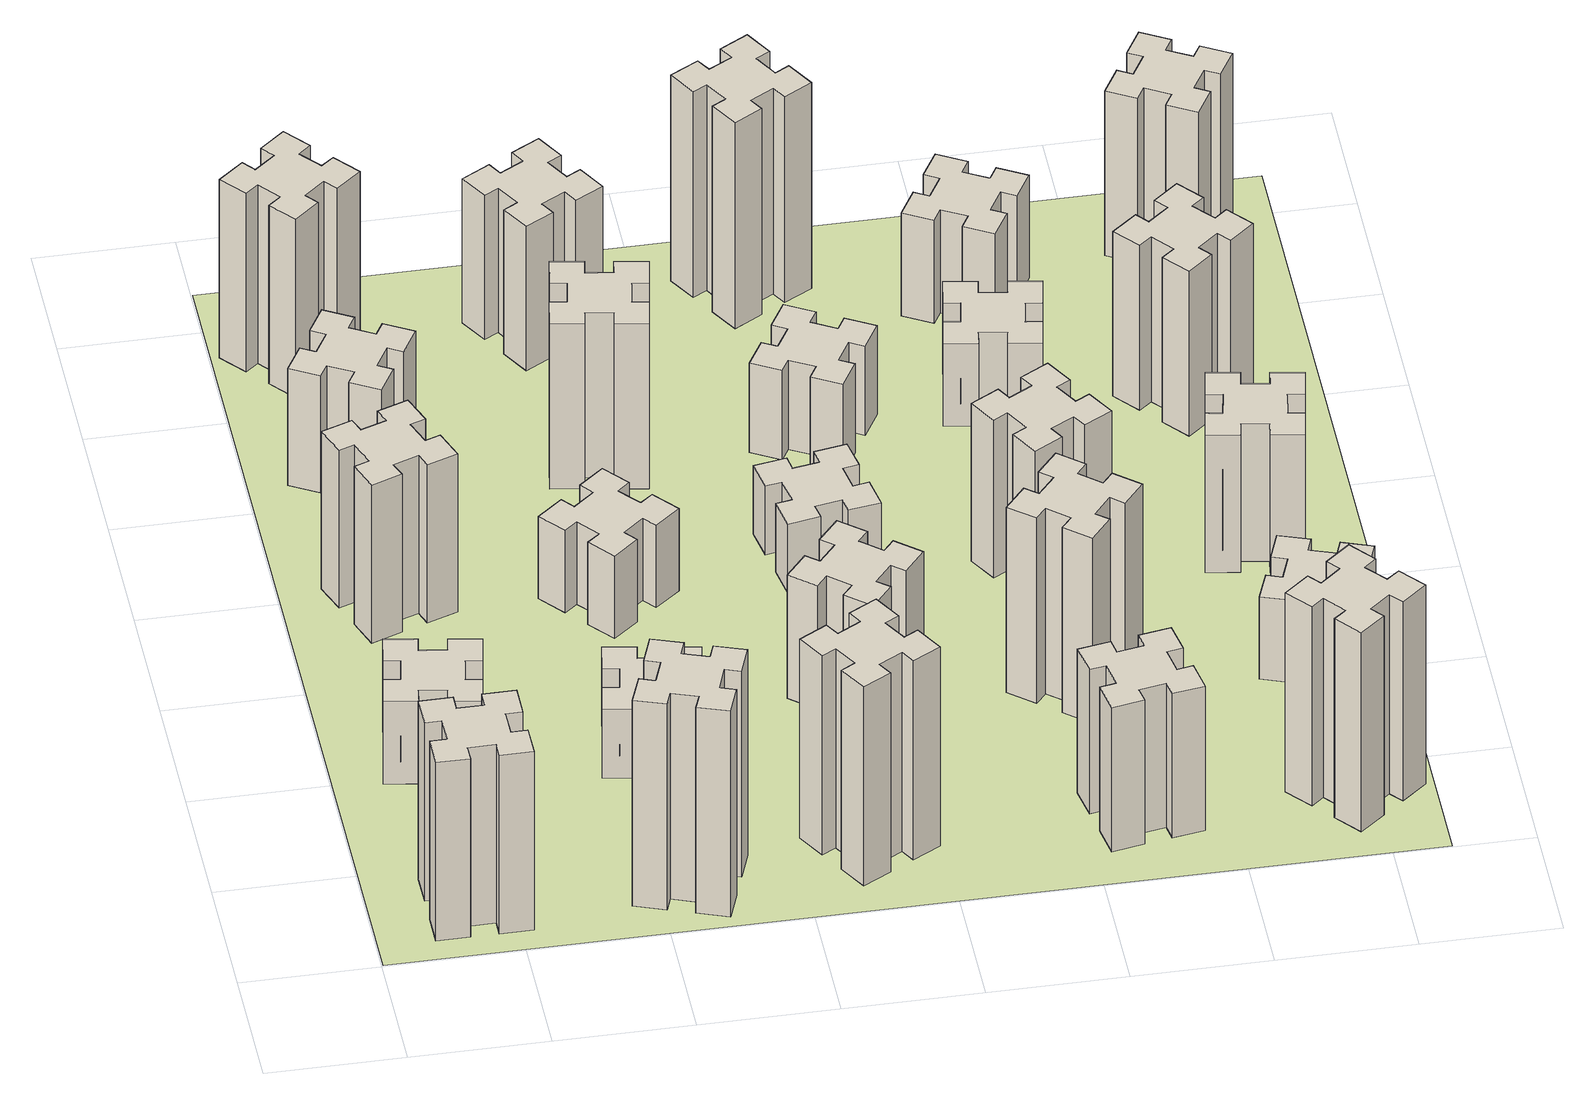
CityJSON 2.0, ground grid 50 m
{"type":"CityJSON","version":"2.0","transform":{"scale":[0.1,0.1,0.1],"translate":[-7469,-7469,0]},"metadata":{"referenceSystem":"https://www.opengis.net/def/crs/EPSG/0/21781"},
"CityObjects":{
"building1":{"type":"Building","attributes":{"class":"1000","function":"1000","usage":"1000","yearOfConstruction":2016,"roofType":"1000","measuredHeight":78,"storeysAboveGround":30,"storeysBelowGround":0},"geometry":[{"type":"Solid","lod":"1","boundaries":[[[[0,1,2,3,4,5,6,7,8,9,10,11,12,13,14,15,16,17,18,19]],[[17,16,20,21]],[[16,15,22,20]],[[15,14,23,22]],[[14,13,24,23]],[[13,12,25,24]],[[12,11,26,25]],[[11,10,27,26]],[[10,9,28,27]],[[9,8,29,28]],[[8,7,30,29]],[[7,6,31,30]],[[6,5,32,31]],[[5,4,33,32]],[[4,3,34,33]],[[3,2,35,34]],[[2,1,36,35]],[[1,0,37,36]],[[0,19,38,37]],[[19,18,39,38]],[[18,17,21,39]],[[24,25,26,27,28,29,30,31,32,33,34,35,36,37,38,39,21,20,22,23]]]]}]},
"building2":{"type":"Building","attributes":{"class":"1000","function":"1000","usage":"1000","yearOfConstruction":2016,"roofType":"1000","measuredHeight":36,"storeysAboveGround":30,"storeysBelowGround":0},"geometry":[{"type":"Solid","lod":"1","boundaries":[[[[40,41,42,43,44,45,46,47,48,49,50,51,52,53,54,55,56,57,58,59]],[[57,56,60,61]],[[56,55,62,60]],[[55,54,63,62]],[[54,53,64,63]],[[53,52,65,64]],[[52,51,66,65]],[[51,50,67,66]],[[50,49,68,67]],[[49,48,69,68]],[[48,47,70,69]],[[47,46,71,70]],[[46,45,72,71]],[[45,44,73,72]],[[44,43,74,73]],[[43,42,75,74]],[[42,41,76,75]],[[41,40,77,76]],[[40,59,78,77]],[[59,58,79,78]],[[58,57,61,79]],[[64,65,66,67,68,69,70,71,72,73,74,75,76,77,78,79,61,60,62,63]]]]}]},
"building3":{"type":"Building","attributes":{"class":"1000","function":"1000","usage":"1000","yearOfConstruction":2016,"roofType":"1000","measuredHeight":69,"storeysAboveGround":30,"storeysBelowGround":0},"geometry":[{"type":"Solid","lod":"1","boundaries":[[[[80,81,82,83,84,85,86,87,88,89,90,91,92,93,94,95,96,97,98,99]],[[97,96,100,101]],[[96,95,102,100]],[[95,94,103,102]],[[94,93,104,103]],[[93,92,105,104]],[[92,91,106,105]],[[91,90,107,106]],[[90,89,108,107]],[[89,88,109,108]],[[88,87,110,109]],[[87,86,111,110]],[[86,85,112,111]],[[85,84,113,112]],[[84,83,114,113]],[[83,82,115,114]],[[82,81,116,115]],[[81,80,117,116]],[[80,99,118,117]],[[99,98,119,118]],[[98,97,101,119]],[[104,105,106,107,108,109,110,111,112,113,114,115,116,117,118,119,101,100,102,103]]]]}]},
"building4":{"type":"Building","attributes":{"class":"1000","function":"1000","usage":"1000","yearOfConstruction":2016,"roofType":"1000","measuredHeight":51,"storeysAboveGround":30,"storeysBelowGround":0},"geometry":[{"type":"Solid","lod":"1","boundaries":[[[[120,121,122,123,124,125,126,127,128,129,130,131,132,133,134,135,136,137,138,139]],[[137,136,140,141]],[[136,135,142,140]],[[135,134,143,142]],[[134,133,144,143]],[[133,132,145,144]],[[132,131,146,145]],[[131,130,147,146]],[[130,129,148,147]],[[129,128,149,148]],[[128,127,150,149]],[[127,126,151,150]],[[126,125,152,151]],[[125,124,153,152]],[[124,123,154,153]],[[123,122,155,154]],[[122,121,156,155]],[[121,120,157,156]],[[120,139,158,157]],[[139,138,159,158]],[[138,137,141,159]],[[144,145,146,147,148,149,150,151,152,153,154,155,156,157,158,159,141,140,142,143]]]]}]},
"building5":{"type":"Building","attributes":{"class":"1000","function":"1000","usage":"1000","yearOfConstruction":2016,"roofType":"1000","measuredHeight":90,"storeysAboveGround":30,"storeysBelowGround":0},"geometry":[{"type":"Solid","lod":"1","boundaries":[[[[160,161,162,163,164,165,166,167,168,169,170,171,172,173,174,175,176,177,178,179]],[[177,176,180,181]],[[176,175,182,180]],[[175,174,183,182]],[[174,173,184,183]],[[173,172,185,184]],[[172,171,186,185]],[[171,170,187,186]],[[170,169,188,187]],[[169,168,189,188]],[[168,167,190,189]],[[167,166,191,190]],[[166,165,192,191]],[[165,164,193,192]],[[164,163,194,193]],[[163,162,195,194]],[[162,161,196,195]],[[161,160,197,196]],[[160,179,198,197]],[[179,178,199,198]],[[178,177,181,199]],[[184,185,186,187,188,189,190,191,192,193,194,195,196,197,198,199,181,180,182,183]]]]}]},
"building6":{"type":"Building","attributes":{"class":"1000","function":"1000","usage":"1000","yearOfConstruction":2016,"roofType":"1000","measuredHeight":78,"storeysAboveGround":30,"storeysBelowGround":0},"geometry":[{"type":"Solid","lod":"1","boundaries":[[[[200,201,202,203,204,205,206,207,208,209,210,211,212,213,214,215,216,217,218,219]],[[217,216,220,221]],[[216,215,222,220]],[[215,214,223,222]],[[214,213,224,223]],[[213,212,225,224]],[[212,211,226,225]],[[211,210,227,226]],[[210,209,228,227]],[[209,208,229,228]],[[208,207,230,229]],[[207,206,231,230]],[[206,205,232,231]],[[205,204,233,232]],[[204,203,234,233]],[[203,202,235,234]],[[202,201,236,235]],[[201,200,237,236]],[[200,219,238,237]],[[219,218,239,238]],[[218,217,221,239]],[[224,225,226,227,228,229,230,231,232,233,234,235,236,237,238,239,221,220,222,223]]]]}]},
"building7":{"type":"Building","attributes":{"class":"1000","function":"1000","usage":"1000","yearOfConstruction":2016,"roofType":"1000","measuredHeight":30,"storeysAboveGround":30,"storeysBelowGround":0},"geometry":[{"type":"Solid","lod":"1","boundaries":[[[[240,241,242,243,244,245,246,247,248,249,250,251,252,253,254,255,256,257,258,259]],[[257,256,260,261]],[[256,255,262,260]],[[255,254,263,262]],[[254,253,264,263]],[[253,252,265,264]],[[252,251,266,265]],[[251,250,267,266]],[[250,249,268,267]],[[249,248,269,268]],[[248,247,270,269]],[[247,246,271,270]],[[246,245,272,271]],[[245,244,273,272]],[[244,243,274,273]],[[243,242,275,274]],[[242,241,276,275]],[[241,240,277,276]],[[240,259,278,277]],[[259,258,279,278]],[[258,257,261,279]],[[264,265,266,267,268,269,270,271,272,273,274,275,276,277,278,279,261,260,262,263]]]]}]},
"building8":{"type":"Building","attributes":{"class":"1000","function":"1000","usage":"1000","yearOfConstruction":2016,"roofType":"1000","measuredHeight":36,"storeysAboveGround":30,"storeysBelowGround":0},"geometry":[{"type":"Solid","lod":"1","boundaries":[[[[280,281,282,283,284,285,286,287,288,289,290,291,292,293,294,295,296,297,298,299]],[[297,296,300,301]],[[296,295,302,300]],[[295,294,303,302]],[[294,293,304,303]],[[293,292,305,304]],[[292,291,306,305]],[[291,290,307,306]],[[290,289,308,307]],[[289,288,309,308]],[[288,287,310,309]],[[287,286,311,310]],[[286,285,312,311]],[[285,284,313,312]],[[284,283,314,313]],[[283,282,315,314]],[[282,281,316,315]],[[281,280,317,316]],[[280,299,318,317]],[[299,298,319,318]],[[298,297,301,319]],[[304,305,306,307,308,309,310,311,312,313,314,315,316,317,318,319,301,300,302,303]]]]}]},
"building9":{"type":"Building","attributes":{"class":"1000","function":"1000","usage":"1000","yearOfConstruction":2016,"roofType":"1000","measuredHeight":87,"storeysAboveGround":30,"storeysBelowGround":0},"geometry":[{"type":"Solid","lod":"1","boundaries":[[[[320,321,322,323,324,325,326,327,328,329,330,331,332,333,334,335,336,337,338,339]],[[337,336,340,341]],[[336,335,342,340]],[[335,334,343,342]],[[334,333,344,343]],[[333,332,345,344]],[[332,331,346,345]],[[331,330,347,346]],[[330,329,348,347]],[[329,328,349,348]],[[328,327,350,349]],[[327,326,351,350]],[[326,325,352,351]],[[325,324,353,352]],[[324,323,354,353]],[[323,322,355,354]],[[322,321,356,355]],[[321,320,357,356]],[[320,339,358,357]],[[339,338,359,358]],[[338,337,341,359]],[[344,345,346,347,348,349,350,351,352,353,354,355,356,357,358,359,341,340,342,343]]]]}]},
"building10":{"type":"Building","attributes":{"class":"1000","function":"1000","usage":"1000","yearOfConstruction":2016,"roofType":"1000","measuredHeight":72,"storeysAboveGround":30,"storeysBelowGround":0},"geometry":[{"type":"Solid","lod":"1","boundaries":[[[[360,361,362,363,364,365,366,367,368,369,370,371,372,373,374,375,376,377,378,379]],[[377,376,380,381]],[[376,375,382,380]],[[375,374,383,382]],[[374,373,384,383]],[[373,372,385,384]],[[372,371,386,385]],[[371,370,387,386]],[[370,369,388,387]],[[369,368,389,388]],[[368,367,390,389]],[[367,366,391,390]],[[366,365,392,391]],[[365,364,393,392]],[[364,363,394,393]],[[363,362,395,394]],[[362,361,396,395]],[[361,360,397,396]],[[360,379,398,397]],[[379,378,399,398]],[[378,377,381,399]],[[384,385,386,387,388,389,390,391,392,393,394,395,396,397,398,399,381,380,382,383]]]]}]},
"building11":{"type":"Building","attributes":{"class":"1000","function":"1000","usage":"1000","yearOfConstruction":2016,"roofType":"1000","measuredHeight":63,"storeysAboveGround":30,"storeysBelowGround":0},"geometry":[{"type":"Solid","lod":"1","boundaries":[[[[400,401,402,403,404,405,406,407,408,409,410,411,412,413,414,415,416,417,418,419]],[[417,416,420,421]],[[416,415,422,420]],[[415,414,423,422]],[[414,413,424,423]],[[413,412,425,424]],[[412,411,426,425]],[[411,410,427,426]],[[410,409,428,427]],[[409,408,429,428]],[[408,407,430,429]],[[407,406,431,430]],[[406,405,432,431]],[[405,404,433,432]],[[404,403,434,433]],[[403,402,435,434]],[[402,401,436,435]],[[401,400,437,436]],[[400,419,438,437]],[[419,418,439,438]],[[418,417,421,439]],[[424,425,426,427,428,429,430,431,432,433,434,435,436,437,438,439,421,420,422,423]]]]}]},
"building12":{"type":"Building","attributes":{"class":"1000","function":"1000","usage":"1000","yearOfConstruction":2016,"roofType":"1000","measuredHeight":54,"storeysAboveGround":30,"storeysBelowGround":0},"geometry":[{"type":"Solid","lod":"1","boundaries":[[[[440,441,442,443,444,445,446,447,448,449,450,451,452,453,454,455,456,457,458,459]],[[457,456,460,461]],[[456,455,462,460]],[[455,454,463,462]],[[454,453,464,463]],[[453,452,465,464]],[[452,451,466,465]],[[451,450,467,466]],[[450,449,468,467]],[[449,448,469,468]],[[448,447,470,469]],[[447,446,471,470]],[[446,445,472,471]],[[445,444,473,472]],[[444,443,474,473]],[[443,442,475,474]],[[442,441,476,475]],[[441,440,477,476]],[[440,459,478,477]],[[459,458,479,478]],[[458,457,461,479]],[[464,465,466,467,468,469,470,471,472,473,474,475,476,477,478,479,461,460,462,463]]]]}]},
"building13":{"type":"Building","attributes":{"class":"1000","function":"1000","usage":"1000","yearOfConstruction":2016,"roofType":"1000","measuredHeight":30,"storeysAboveGround":30,"storeysBelowGround":0},"geometry":[{"type":"Solid","lod":"1","boundaries":[[[[480,481,482,483,484,485,486,487,488,489,490,491,492,493,494,495,496,497,498,499]],[[497,496,500,501]],[[496,495,502,500]],[[495,494,503,502]],[[494,493,504,503]],[[493,492,505,504]],[[492,491,506,505]],[[491,490,507,506]],[[490,489,508,507]],[[489,488,509,508]],[[488,487,510,509]],[[487,486,511,510]],[[486,485,512,511]],[[485,484,513,512]],[[484,483,514,513]],[[483,482,515,514]],[[482,481,516,515]],[[481,480,517,516]],[[480,499,518,517]],[[499,498,519,518]],[[498,497,501,519]],[[504,505,506,507,508,509,510,511,512,513,514,515,516,517,518,519,501,500,502,503]]]]}]},
"building14":{"type":"Building","attributes":{"class":"1000","function":"1000","usage":"1000","yearOfConstruction":2016,"roofType":"1000","measuredHeight":39,"storeysAboveGround":30,"storeysBelowGround":0},"geometry":[{"type":"Solid","lod":"1","boundaries":[[[[520,521,522,523,524,525,526,527,528,529,530,531,532,533,534,535,536,537,538,539]],[[537,536,540,541]],[[536,535,542,540]],[[535,534,543,542]],[[534,533,544,543]],[[533,532,545,544]],[[532,531,546,545]],[[531,530,547,546]],[[530,529,548,547]],[[529,528,549,548]],[[528,527,550,549]],[[527,526,551,550]],[[526,525,552,551]],[[525,524,553,552]],[[524,523,554,553]],[[523,522,555,554]],[[522,521,556,555]],[[521,520,557,556]],[[520,539,558,557]],[[539,538,559,558]],[[538,537,541,559]],[[544,545,546,547,548,549,550,551,552,553,554,555,556,557,558,559,541,540,542,543]]]]}]},
"building15":{"type":"Building","attributes":{"class":"1000","function":"1000","usage":"1000","yearOfConstruction":2016,"roofType":"1000","measuredHeight":63,"storeysAboveGround":30,"storeysBelowGround":0},"geometry":[{"type":"Solid","lod":"1","boundaries":[[[[560,561,562,563,564,565,566,567,568,569,570,571,572,573,574,575,576,577,578,579]],[[577,576,580,581]],[[576,575,582,580]],[[575,574,583,582]],[[574,573,584,583]],[[573,572,585,584]],[[572,571,586,585]],[[571,570,587,586]],[[570,569,588,587]],[[569,568,589,588]],[[568,567,590,589]],[[567,566,591,590]],[[566,565,592,591]],[[565,564,593,592]],[[564,563,594,593]],[[563,562,595,594]],[[562,561,596,595]],[[561,560,597,596]],[[560,579,598,597]],[[579,578,599,598]],[[578,577,581,599]],[[584,585,586,587,588,589,590,591,592,593,594,595,596,597,598,599,581,580,582,583]]]]}]},
"building16":{"type":"Building","attributes":{"class":"1000","function":"1000","usage":"1000","yearOfConstruction":2016,"roofType":"1000","measuredHeight":90,"storeysAboveGround":30,"storeysBelowGround":0},"geometry":[{"type":"Solid","lod":"1","boundaries":[[[[600,601,602,603,604,605,606,607,608,609,610,611,612,613,614,615,616,617,618,619]],[[617,616,620,621]],[[616,615,622,620]],[[615,614,623,622]],[[614,613,624,623]],[[613,612,625,624]],[[612,611,626,625]],[[611,610,627,626]],[[610,609,628,627]],[[609,608,629,628]],[[608,607,630,629]],[[607,606,631,630]],[[606,605,632,631]],[[605,604,633,632]],[[604,603,634,633]],[[603,602,635,634]],[[602,601,636,635]],[[601,600,637,636]],[[600,619,638,637]],[[619,618,639,638]],[[618,617,621,639]],[[624,625,626,627,628,629,630,631,632,633,634,635,636,637,638,639,621,620,622,623]]]]}]},
"building17":{"type":"Building","attributes":{"class":"1000","function":"1000","usage":"1000","yearOfConstruction":2016,"roofType":"1000","measuredHeight":81,"storeysAboveGround":30,"storeysBelowGround":0},"geometry":[{"type":"Solid","lod":"1","boundaries":[[[[640,641,642,643,644,645,646,647,648,649,650,651,652,653,654,655,656,657,658,659]],[[657,656,660,661]],[[656,655,662,660]],[[655,654,663,662]],[[654,653,664,663]],[[653,652,665,664]],[[652,651,666,665]],[[651,650,667,666]],[[650,649,668,667]],[[649,648,669,668]],[[648,647,670,669]],[[647,646,671,670]],[[646,645,672,671]],[[645,644,673,672]],[[644,643,674,673]],[[643,642,675,674]],[[642,641,676,675]],[[641,640,677,676]],[[640,659,678,677]],[[659,658,679,678]],[[658,657,661,679]],[[664,665,666,667,668,669,670,671,672,673,674,675,676,677,678,679,661,660,662,663]]]]}]},
"building18":{"type":"Building","attributes":{"class":"1000","function":"1000","usage":"1000","yearOfConstruction":2016,"roofType":"1000","measuredHeight":69,"storeysAboveGround":30,"storeysBelowGround":0},"geometry":[{"type":"Solid","lod":"1","boundaries":[[[[680,681,682,683,684,685,686,687,688,689,690,691,692,693,694,695,696,697,698,699]],[[697,696,700,701]],[[696,695,702,700]],[[695,694,703,702]],[[694,693,704,703]],[[693,692,705,704]],[[692,691,706,705]],[[691,690,707,706]],[[690,689,708,707]],[[689,688,709,708]],[[688,687,710,709]],[[687,686,711,710]],[[686,685,712,711]],[[685,684,713,712]],[[684,683,714,713]],[[683,682,715,714]],[[682,681,716,715]],[[681,680,717,716]],[[680,699,718,717]],[[699,698,719,718]],[[698,697,701,719]],[[704,705,706,707,708,709,710,711,712,713,714,715,716,717,718,719,701,700,702,703]]]]}]},
"building19":{"type":"Building","attributes":{"class":"1000","function":"1000","usage":"1000","yearOfConstruction":2016,"roofType":"1000","measuredHeight":36,"storeysAboveGround":30,"storeysBelowGround":0},"geometry":[{"type":"Solid","lod":"1","boundaries":[[[[720,721,722,723,724,725,726,727,728,729,730,731,732,733,734,735,736,737,738,739]],[[737,736,740,741]],[[736,735,742,740]],[[735,734,743,742]],[[734,733,744,743]],[[733,732,745,744]],[[732,731,746,745]],[[731,730,747,746]],[[730,729,748,747]],[[729,728,749,748]],[[728,727,750,749]],[[727,726,751,750]],[[726,725,752,751]],[[725,724,753,752]],[[724,723,754,753]],[[723,722,755,754]],[[722,721,756,755]],[[721,720,757,756]],[[720,739,758,757]],[[739,738,759,758]],[[738,737,741,759]],[[744,745,746,747,748,749,750,751,752,753,754,755,756,757,758,759,741,740,742,743]]]]}]},
"building20":{"type":"Building","attributes":{"class":"1000","function":"1000","usage":"1000","yearOfConstruction":2016,"roofType":"1000","measuredHeight":87,"storeysAboveGround":30,"storeysBelowGround":0},"geometry":[{"type":"Solid","lod":"1","boundaries":[[[[760,761,762,763,764,765,766,767,768,769,770,771,772,773,774,775,776,777,778,779]],[[777,776,780,781]],[[776,775,782,780]],[[775,774,783,782]],[[774,773,784,783]],[[773,772,785,784]],[[772,771,786,785]],[[771,770,787,786]],[[770,769,788,787]],[[769,768,789,788]],[[768,767,790,789]],[[767,766,791,790]],[[766,765,792,791]],[[765,764,793,792]],[[764,763,794,793]],[[763,762,795,794]],[[762,761,796,795]],[[761,760,797,796]],[[760,779,798,797]],[[779,778,799,798]],[[778,777,781,799]],[[784,785,786,787,788,789,790,791,792,793,794,795,796,797,798,799,781,780,782,783]]]]}]},
"building21":{"type":"Building","attributes":{"class":"1000","function":"1000","usage":"1000","yearOfConstruction":2016,"roofType":"1000","measuredHeight":45,"storeysAboveGround":30,"storeysBelowGround":0},"geometry":[{"type":"Solid","lod":"1","boundaries":[[[[800,801,802,803,804,805,806,807,808,809,810,811,812,813,814,815,816,817,818,819]],[[817,816,820,821]],[[816,815,822,820]],[[815,814,823,822]],[[814,813,824,823]],[[813,812,825,824]],[[812,811,826,825]],[[811,810,827,826]],[[810,809,828,827]],[[809,808,829,828]],[[808,807,830,829]],[[807,806,831,830]],[[806,805,832,831]],[[805,804,833,832]],[[804,803,834,833]],[[803,802,835,834]],[[802,801,836,835]],[[801,800,837,836]],[[800,819,838,837]],[[819,818,839,838]],[[818,817,821,839]],[[824,825,826,827,828,829,830,831,832,833,834,835,836,837,838,839,821,820,822,823]]]]}]},
"building22":{"type":"Building","attributes":{"class":"1000","function":"1000","usage":"1000","yearOfConstruction":2016,"roofType":"1000","measuredHeight":36,"storeysAboveGround":30,"storeysBelowGround":0},"geometry":[{"type":"Solid","lod":"1","boundaries":[[[[840,841,842,843,844,845,846,847,848,849,850,851,852,853,854,855,856,857,858,859]],[[857,856,860,861]],[[856,855,862,860]],[[855,854,863,862]],[[854,853,864,863]],[[853,852,865,864]],[[852,851,866,865]],[[851,850,867,866]],[[850,849,868,867]],[[849,848,869,868]],[[848,847,870,869]],[[847,846,871,870]],[[846,845,872,871]],[[845,844,873,872]],[[844,843,874,873]],[[843,842,875,874]],[[842,841,876,875]],[[841,840,877,876]],[[840,859,878,877]],[[859,858,879,878]],[[858,857,861,879]],[[864,865,866,867,868,869,870,871,872,873,874,875,876,877,878,879,861,860,862,863]]]]}]},
"building23":{"type":"Building","attributes":{"class":"1000","function":"1000","usage":"1000","yearOfConstruction":2016,"roofType":"1000","measuredHeight":60,"storeysAboveGround":30,"storeysBelowGround":0},"geometry":[{"type":"Solid","lod":"1","boundaries":[[[[880,881,882,883,884,885,886,887,888,889,890,891,892,893,894,895,896,897,898,899]],[[897,896,900,901]],[[896,895,902,900]],[[895,894,903,902]],[[894,893,904,903]],[[893,892,905,904]],[[892,891,906,905]],[[891,890,907,906]],[[890,889,908,907]],[[889,888,909,908]],[[888,887,910,909]],[[887,886,911,910]],[[886,885,912,911]],[[885,884,913,912]],[[884,883,914,913]],[[883,882,915,914]],[[882,881,916,915]],[[881,880,917,916]],[[880,899,918,917]],[[899,898,919,918]],[[898,897,901,919]],[[904,905,906,907,908,909,910,911,912,913,914,915,916,917,918,919,901,900,902,903]]]]}]},
"building24":{"type":"Building","attributes":{"class":"1000","function":"1000","usage":"1000","yearOfConstruction":2016,"roofType":"1000","measuredHeight":72,"storeysAboveGround":30,"storeysBelowGround":0},"geometry":[{"type":"Solid","lod":"1","boundaries":[[[[920,921,922,923,924,925,926,927,928,929,930,931,932,933,934,935,936,937,938,939]],[[937,936,940,941]],[[936,935,942,940]],[[935,934,943,942]],[[934,933,944,943]],[[933,932,945,944]],[[932,931,946,945]],[[931,930,947,946]],[[930,929,948,947]],[[929,928,949,948]],[[928,927,950,949]],[[927,926,951,950]],[[926,925,952,951]],[[925,924,953,952]],[[924,923,954,953]],[[923,922,955,954]],[[922,921,956,955]],[[921,920,957,956]],[[920,939,958,957]],[[939,938,959,958]],[[938,937,941,959]],[[944,945,946,947,948,949,950,951,952,953,954,955,956,957,958,959,941,940,942,943]]]]}]},
"building25":{"type":"Building","attributes":{"class":"1000","function":"1000","usage":"1000","yearOfConstruction":2016,"roofType":"1000","measuredHeight":72,"storeysAboveGround":30,"storeysBelowGround":0},"geometry":[{"type":"Solid","lod":"1","boundaries":[[[[960,961,962,963,964,965,966,967,968,969,970,971,972,973,974,975,976,977,978,979]],[[977,976,980,981]],[[976,975,982,980]],[[975,974,983,982]],[[974,973,984,983]],[[973,972,985,984]],[[972,971,986,985]],[[971,970,987,986]],[[970,969,988,987]],[[969,968,989,988]],[[968,967,990,989]],[[967,966,991,990]],[[966,965,992,991]],[[965,964,993,992]],[[964,963,994,993]],[[963,962,995,994]],[[962,961,996,995]],[[961,960,997,996]],[[960,979,998,997]],[[979,978,999,998]],[[978,977,981,999]],[[984,985,986,987,988,989,990,991,992,993,994,995,996,997,998,999,981,980,982,983]]]]}]},
"landuse1":{"type":"LandUse","attributes":{"name":"plot1","function":"1010"},"geometry":[{"type":"MultiSurface","lod":"1","boundaries":[[[1000,1001,1002,1003]]]}]}
},
"vertices":[
[265,325,0],[265,225,0],[205,225,0],[205,105,0],[325,105,0],[325,165,0],[425,165,0],[425,105,0],[545,105,0],[545,225,0],[485,225,0],[485,325,0],[545,325,0],[545,445,0],[425,445,0],[425,385,0],[325,385,0],[325,445,0],[205,445,0],[205,325,0],[325,385,780],[325,445,780],[425,385,780],[425,445,780],[545,445,780],[545,325,780],[485,325,780],[485,225,780],[545,225,780],[545,105,780],[425,105,780],[425,165,780],[325,165,780],[325,105,780],[205,105,780],[205,225,780],[265,225,780],[265,325,780],[205,325,780],[205,445,780],
[307,1016,0],[405,998,0],[395,939,0],[513,918,0],[534,1037,0],[475,1047,0],[492,1145,0],[551,1135,0],[572,1253,0],[454,1274,0],[444,1215,0],[345,1232,0],[356,1291,0],[237,1312,0],[217,1194,0],[276,1184,0],[258,1085,0],[199,1096,0],[178,977,0],[297,957,0],[258,1085,360],[199,1096,360],[276,1184,360],[217,1194,360],[237,1312,360],[356,1291,360],[345,1232,360],[444,1215,360],[454,1274,360],[572,1253,360],[551,1135,360],[492,1145,360],[475,1047,360],[534,1037,360],[513,918,360],[395,939,360],[405,998,360],[307,1016,360],[297,957,360],[178,977,360],
[366,1835,0],[460,1869,0],[480,1813,0],[593,1854,0],[552,1967,0],[496,1946,0],[462,2040,0],[518,2060,0],[477,2173,0],[364,2132,0],[385,2076,0],[291,2042,0],[270,2098,0],[157,2057,0],[199,1944,0],[255,1965,0],[289,1871,0],[233,1850,0],[274,1737,0],[387,1779,0],[289,1871,690],[233,1850,690],[255,1965,690],[199,1944,690],[157,2057,690],[270,2098,690],[291,2042,690],[385,2076,690],[364,2132,690],[477,2173,690],[518,2060,690],[462,2040,690],[496,1946,690],[552,1967,690],[593,1854,690],[480,1813,690],[460,1869,690],[366,1835,690],[387,1779,690],[274,1737,690],
[446,2597,0],[496,2684,0],[548,2654,0],[608,2758,0],[504,2818,0],[474,2766,0],[387,2816,0],[417,2868,0],[313,2928,0],[253,2824,0],[305,2794,0],[255,2707,0],[203,2737,0],[143,2633,0],[247,2573,0],[277,2625,0],[364,2575,0],[334,2523,0],[438,2463,0],[498,2567,0],[364,2575,510],[334,2523,510],[277,2625,510],[247,2573,510],[143,2633,510],[203,2737,510],[255,2707,510],[305,2794,510],[253,2824,510],[313,2928,510],[417,2868,510],[387,2816,510],[474,2766,510],[504,2818,510],[608,2758,510],[548,2654,510],[496,2684,510],[446,2597,510],[498,2567,510],[438,2463,510],
[1029,360,0],[995,266,0],[939,287,0],[897,174,0],[1010,133,0],[1031,189,0],[1125,155,0],[1104,99,0],[1217,57,0],[1258,170,0],[1202,191,0],[1236,285,0],[1292,264,0],[1333,377,0],[1220,418,0],[1200,362,0],[1106,396,0],[1127,452,0],[1014,493,0],[973,380,0],[1106,396,900],[1127,452,900],[1200,362,900],[1220,418,900],[1333,377,900],[1292,264,900],[1236,285,900],[1202,191,900],[1258,170,900],[1217,57,900],[1104,99,900],[1125,155,900],[1031,189,900],[1010,133,900],[897,174,900],[939,287,900],[995,266,900],[1029,360,900],[973,380,900],[1014,493,900],
[308,3219,0],[384,3283,0],[423,3237,0],[515,3314,0],[438,3406,0],[392,3368,0],[327,3444,0],[373,3483,0],[296,3575,0],[204,3498,0],[243,3452,0],[166,3387,0],[128,3433,0],[36,3356,0],[113,3264,0],[159,3303,0],[223,3226,0],[177,3188,0],[254,3096,0],[346,3173,0],[223,3226,780],[177,3188,780],[159,3303,780],[113,3264,780],[36,3356,780],[128,3433,780],[166,3387,780],[243,3452,780],[204,3498,780],[296,3575,780],[373,3483,780],[327,3444,780],[392,3368,780],[438,3406,780],[515,3314,780],[423,3237,780],[384,3283,780],[308,3219,780],[346,3173,780],[254,3096,780],
[1016,1084,0],[998,985,0],[939,996,0],[918,877,0],[1037,857,0],[1047,916,0],[1145,898,0],[1135,839,0],[1253,818,0],[1274,937,0],[1215,947,0],[1232,1045,0],[1291,1035,0],[1312,1153,0],[1194,1174,0],[1184,1115,0],[1085,1132,0],[1096,1191,0],[977,1212,0],[957,1094,0],[1085,1132,300],[1096,1191,300],[1184,1115,300],[1194,1174,300],[1312,1153,300],[1291,1035,300],[1232,1045,300],[1215,947,300],[1274,937,300],[1253,818,300],[1135,839,300],[1145,898,300],[1047,916,300],[1037,857,300],[918,877,300],[939,996,300],[998,985,300],[1016,1084,300],[957,1094,300],[977,1212,300],
[1083,1972,0],[1006,1907,0],[968,1953,0],[876,1876,0],[953,1784,0],[999,1823,0],[1063,1746,0],[1017,1708,0],[1094,1616,0],[1186,1693,0],[1148,1739,0],[1224,1803,0],[1263,1757,0],[1355,1834,0],[1278,1926,0],[1232,1888,0],[1167,1964,0],[1213,2003,0],[1136,2095,0],[1044,2018,0],[1167,1964,360],[1213,2003,360],[1232,1888,360],[1278,1926,360],[1355,1834,360],[1263,1757,360],[1224,1803,360],[1148,1739,360],[1186,1693,360],[1094,1616,360],[1017,1708,360],[1063,1746,360],[999,1823,360],[953,1784,360],[876,1876,360],[968,1953,360],[1006,1907,360],[1083,1972,360],[1044,2018,360],[1136,2095,360],
[1744,496,0],[1657,446,0],[1627,498,0],[1523,438,0],[1583,334,0],[1635,364,0],[1685,277,0],[1633,247,0],[1693,143,0],[1797,203,0],[1767,255,0],[1854,305,0],[1884,253,0],[1988,313,0],[1928,417,0],[1876,387,0],[1826,474,0],[1878,504,0],[1818,608,0],[1714,548,0],[1826,474,870],[1878,504,870],[1876,387,870],[1928,417,870],[1988,313,870],[1884,253,870],[1854,305,870],[1767,255,870],[1797,203,870],[1693,143,870],[1633,247,870],[1685,277,870],[1635,364,870],[1583,334,870],[1523,438,870],[1627,498,870],[1657,446,870],[1744,496,870],[1714,548,870],[1818,608,870],
[1315,2527,0],[1332,2625,0],[1391,2615,0],[1412,2733,0],[1294,2754,0],[1284,2695,0],[1185,2712,0],[1196,2771,0],[1077,2792,0],[1057,2674,0],[1116,2664,0],[1098,2565,0],[1039,2576,0],[1018,2457,0],[1137,2437,0],[1147,2496,0],[1245,2478,0],[1235,2419,0],[1353,2398,0],[1374,2517,0],[1245,2478,720],[1235,2419,720],[1147,2496,720],[1137,2437,720],[1018,2457,720],[1039,2576,720],[1098,2565,720],[1116,2664,720],[1057,2674,720],[1077,2792,720],[1196,2771,720],[1185,2712,720],[1284,2695,720],[1294,2754,720],[1412,2733,720],[1391,2615,720],[1332,2625,720],[1315,2527,720],[1374,2517,720],[1353,2398,720],
[1104,3456,0],[1017,3406,0],[987,3458,0],[883,3398,0],[943,3294,0],[995,3324,0],[1045,3237,0],[993,3207,0],[1053,3103,0],[1157,3163,0],[1127,3215,0],[1214,3265,0],[1244,3213,0],[1348,3273,0],[1288,3377,0],[1236,3347,0],[1186,3434,0],[1238,3464,0],[1178,3568,0],[1074,3508,0],[1186,3434,630],[1238,3464,630],[1236,3347,630],[1288,3377,630],[1348,3273,630],[1244,3213,630],[1214,3265,630],[1127,3215,630],[1157,3163,630],[1053,3103,630],[993,3207,630],[1045,3237,630],[995,3324,630],[943,3294,630],[883,3398,630],[987,3458,630],[1017,3406,630],[1104,3456,630],[1074,3508,630],[1178,3568,630],
[1746,1163,0],[1823,1099,0],[1784,1053,0],[1876,976,0],[1953,1068,0],[1907,1106,0],[1972,1183,0],[2018,1144,0],[2095,1236,0],[2003,1313,0],[1964,1267,0],[1888,1332,0],[1926,1378,0],[1834,1455,0],[1757,1363,0],[1803,1324,0],[1739,1248,0],[1693,1286,0],[1616,1194,0],[1708,1117,0],[1739,1248,540],[1693,1286,540],[1803,1324,540],[1757,1363,540],[1834,1455,540],[1926,1378,540],[1888,1332,540],[1964,1267,540],[2003,1313,540],[2095,1236,540],[2018,1144,540],[1972,1183,540],[1907,1106,540],[1953,1068,540],[1876,976,540],[1784,1053,540],[1823,1099,540],[1746,1163,540],[1708,1117,540],[1616,1194,540],
[1972,1925,0],[1955,2024,0],[2014,2034,0],[1993,2152,0],[1875,2131,0],[1885,2072,0],[1787,2055,0],[1777,2114,0],[1658,2093,0],[1679,1975,0],[1738,1985,0],[1756,1887,0],[1697,1877,0],[1717,1758,0],[1836,1779,0],[1825,1838,0],[1924,1856,0],[1934,1797,0],[2052,1817,0],[2031,1936,0],[1924,1856,300],[1934,1797,300],[1825,1838,300],[1836,1779,300],[1717,1758,300],[1697,1877,300],[1756,1887,300],[1738,1985,300],[1679,1975,300],[1658,2093,300],[1777,2114,300],[1787,2055,300],[1885,2072,300],[1875,2131,300],[1993,2152,300],[2014,2034,300],[1955,2024,300],[1972,1925,300],[2031,1936,300],[2052,1817,300],
[2026,2497,0],[2076,2584,0],[2128,2554,0],[2188,2658,0],[2084,2718,0],[2054,2666,0],[1967,2716,0],[1997,2768,0],[1893,2828,0],[1833,2724,0],[1885,2694,0],[1835,2607,0],[1783,2637,0],[1723,2533,0],[1827,2473,0],[1857,2525,0],[1944,2475,0],[1914,2423,0],[2018,2363,0],[2078,2467,0],[1944,2475,390],[1914,2423,390],[1857,2525,390],[1827,2473,390],[1723,2533,390],[1783,2637,390],[1835,2607,390],[1885,2694,390],[1833,2724,390],[1893,2828,390],[1997,2768,390],[1967,2716,390],[2054,2666,390],[2084,2718,390],[2188,2658,390],[2128,2554,390],[2076,2584,390],[2026,2497,390],[2078,2467,390],[2018,2363,390],
[2665,258,0],[2764,276,0],[2774,217,0],[2892,237,0],[2871,356,0],[2812,345,0],[2795,444,0],[2854,454,0],[2833,572,0],[2715,551,0],[2725,492,0],[2627,475,0],[2617,534,0],[2498,513,0],[2519,395,0],[2578,405,0],[2596,307,0],[2537,297,0],[2557,178,0],[2676,199,0],[2596,307,630],[2537,297,630],[2578,405,630],[2519,395,630],[2498,513,630],[2617,534,630],[2627,475,630],[2725,492,630],[2715,551,630],[2833,572,630],[2854,454,630],[2795,444,630],[2812,345,630],[2871,356,630],[2892,237,630],[2774,217,630],[2764,276,630],[2665,258,630],[2676,199,630],[2557,178,630],
[1844,3556,0],[1757,3506,0],[1727,3558,0],[1623,3498,0],[1683,3394,0],[1735,3424,0],[1785,3337,0],[1733,3307,0],[1793,3203,0],[1897,3263,0],[1867,3315,0],[1954,3365,0],[1984,3313,0],[2088,3373,0],[2028,3477,0],[1976,3447,0],[1926,3534,0],[1978,3564,0],[1918,3668,0],[1814,3608,0],[1926,3534,900],[1978,3564,900],[1976,3447,900],[2028,3477,900],[2088,3373,900],[1984,3313,900],[1954,3365,900],[1867,3315,900],[1897,3263,900],[1793,3203,900],[1733,3307,900],[1785,3337,900],[1735,3424,900],[1683,3394,900],[1623,3498,900],[1727,3558,900],[1757,3506,900],[1844,3556,900],[1814,3608,900],[1918,3668,900],
[2647,1006,0],[2712,1083,0],[2758,1044,0],[2835,1136,0],[2743,1213,0],[2704,1167,0],[2628,1232,0],[2666,1278,0],[2574,1355,0],[2497,1263,0],[2543,1224,0],[2479,1148,0],[2433,1186,0],[2356,1094,0],[2448,1017,0],[2486,1063,0],[2563,999,0],[2524,953,0],[2616,876,0],[2693,968,0],[2563,999,810],[2524,953,810],[2486,1063,810],[2448,1017,810],[2356,1094,810],[2433,1186,810],[2479,1148,810],[2543,1224,810],[2497,1263,810],[2574,1355,810],[2666,1278,810],[2628,1232,810],[2704,1167,810],[2743,1213,810],[2835,1136,810],[2758,1044,810],[2712,1083,810],[2647,1006,810],[2693,968,810],[2616,876,810],
[2475,1744,0],[2525,1657,0],[2473,1627,0],[2533,1523,0],[2637,1583,0],[2607,1635,0],[2694,1685,0],[2724,1633,0],[2828,1693,0],[2768,1797,0],[2716,1767,0],[2666,1854,0],[2718,1884,0],[2658,1988,0],[2554,1928,0],[2584,1876,0],[2497,1826,0],[2467,1878,0],[2363,1818,0],[2423,1714,0],[2497,1826,690],[2467,1878,690],[2584,1876,690],[2554,1928,690],[2658,1988,690],[2718,1884,690],[2666,1854,690],[2716,1767,690],[2768,1797,690],[2828,1693,690],[2724,1633,690],[2694,1685,690],[2607,1635,690],[2637,1583,690],[2533,1523,690],[2473,1627,690],[2525,1657,690],[2475,1744,690],[2423,1714,690],[2363,1818,690],
[2664,2795,0],[2565,2812,0],[2576,2871,0],[2457,2892,0],[2437,2774,0],[2496,2764,0],[2478,2665,0],[2419,2676,0],[2398,2557,0],[2517,2537,0],[2527,2596,0],[2625,2578,0],[2615,2519,0],[2733,2498,0],[2754,2617,0],[2695,2627,0],[2712,2725,0],[2771,2715,0],[2792,2833,0],[2674,2854,0],[2712,2725,360],[2771,2715,360],[2695,2627,360],[2754,2617,360],[2733,2498,360],[2615,2519,360],[2625,2578,360],[2527,2596,360],[2517,2537,360],[2398,2557,360],[2419,2676,360],[2478,2665,360],[2496,2764,360],[2437,2774,360],[2457,2892,360],[2576,2871,360],[2565,2812,360],[2664,2795,360],[2674,2854,360],[2792,2833,360],
[3468,259,0],[3544,323,0],[3583,277,0],[3675,354,0],[3598,446,0],[3552,408,0],[3487,484,0],[3533,523,0],[3456,615,0],[3364,538,0],[3403,492,0],[3326,427,0],[3288,473,0],[3196,396,0],[3273,304,0],[3319,343,0],[3383,266,0],[3337,228,0],[3414,136,0],[3506,213,0],[3383,266,870],[3337,228,870],[3319,343,870],[3273,304,870],[3196,396,870],[3288,473,870],[3326,427,870],[3403,492,870],[3364,538,870],[3456,615,870],[3533,523,870],[3487,484,870],[3552,408,870],[3598,446,870],[3675,354,870],[3583,277,870],[3544,323,870],[3468,259,870],[3506,213,870],[3414,136,870],
[2497,3165,0],[2584,3115,0],[2554,3063,0],[2658,3003,0],[2718,3107,0],[2666,3137,0],[2716,3224,0],[2768,3194,0],[2828,3298,0],[2724,3358,0],[2694,3306,0],[2607,3356,0],[2637,3408,0],[2533,3468,0],[2473,3364,0],[2525,3334,0],[2475,3247,0],[2423,3277,0],[2363,3173,0],[2467,3113,0],[2475,3247,450],[2423,3277,450],[2525,3334,450],[2473,3364,450],[2533,3468,450],[2637,3408,450],[2607,3356,450],[2694,3306,450],[2724,3358,450],[2828,3298,450],[2768,3194,450],[2716,3224,450],[2666,3137,450],[2718,3107,450],[2658,3003,450],[2554,3063,450],[2584,3115,450],[2497,3165,450],[2467,3113,450],[2363,3173,450],
[3351,1029,0],[3445,995,0],[3424,939,0],[3537,897,0],[3578,1010,0],[3522,1031,0],[3556,1125,0],[3612,1104,0],[3653,1217,0],[3540,1258,0],[3520,1202,0],[3426,1236,0],[3447,1292,0],[3334,1333,0],[3293,1220,0],[3349,1200,0],[3315,1106,0],[3259,1127,0],[3217,1014,0],[3330,973,0],[3315,1106,360],[3259,1127,360],[3349,1200,360],[3293,1220,360],[3334,1333,360],[3447,1292,360],[3426,1236,360],[3520,1202,360],[3540,1258,360],[3653,1217,360],[3612,1104,360],[3556,1125,360],[3522,1031,360],[3578,1010,360],[3537,897,360],[3424,939,360],[3445,995,360],[3351,1029,360],[3330,973,360],[3217,1014,360],
[3267,1656,0],[3365,1638,0],[3355,1579,0],[3473,1558,0],[3494,1677,0],[3435,1687,0],[3452,1785,0],[3511,1775,0],[3532,1893,0],[3414,1914,0],[3404,1855,0],[3305,1872,0],[3316,1931,0],[3197,1952,0],[3177,1834,0],[3236,1824,0],[3218,1725,0],[3159,1736,0],[3138,1617,0],[3257,1597,0],[3218,1725,600],[3159,1736,600],[3236,1824,600],[3177,1834,600],[3197,1952,600],[3316,1931,600],[3305,1872,600],[3404,1855,600],[3414,1914,600],[3532,1893,600],[3511,1775,600],[3452,1785,600],[3435,1687,600],[3494,1677,600],[3473,1558,600],[3355,1579,600],[3365,1638,600],[3267,1656,600],[3257,1597,600],[3138,1617,600],
[3119,2563,0],[3183,2486,0],[3137,2448,0],[3214,2356,0],[3306,2433,0],[3268,2479,0],[3344,2543,0],[3383,2497,0],[3475,2574,0],[3398,2666,0],[3352,2628,0],[3287,2704,0],[3333,2743,0],[3256,2835,0],[3164,2758,0],[3203,2712,0],[3126,2647,0],[3088,2693,0],[2996,2616,0],[3073,2524,0],[3126,2647,720],[3088,2693,720],[3203,2712,720],[3164,2758,720],[3256,2835,720],[3333,2743,720],[3287,2704,720],[3352,2628,720],[3398,2666,720],[3475,2574,720],[3383,2497,720],[3344,2543,720],[3268,2479,720],[3306,2433,720],[3214,2356,720],[3137,2448,720],[3183,2486,720],[3119,2563,720],[3073,2524,720],[2996,2616,720],
[3237,3365,0],[3324,3315,0],[3294,3263,0],[3398,3203,0],[3458,3307,0],[3406,3337,0],[3456,3424,0],[3508,3394,0],[3568,3498,0],[3464,3558,0],[3434,3506,0],[3347,3556,0],[3377,3608,0],[3273,3668,0],[3213,3564,0],[3265,3534,0],[3215,3447,0],[3163,3477,0],[3103,3373,0],[3207,3313,0],[3215,3447,720],[3163,3477,720],[3265,3534,720],[3213,3564,720],[3273,3668,720],[3377,3608,720],[3347,3556,720],[3434,3506,720],[3464,3558,720],[3568,3498,720],[3508,3394,720],[3456,3424,720],[3406,3337,720],[3458,3307,720],[3398,3203,720],[3294,3263,720],[3324,3315,720],[3237,3365,720],[3207,3313,720],[3103,3373,720],
[5,3705,0],[3705,3705,0],[3705,5,0],[5,5,0]
]}
